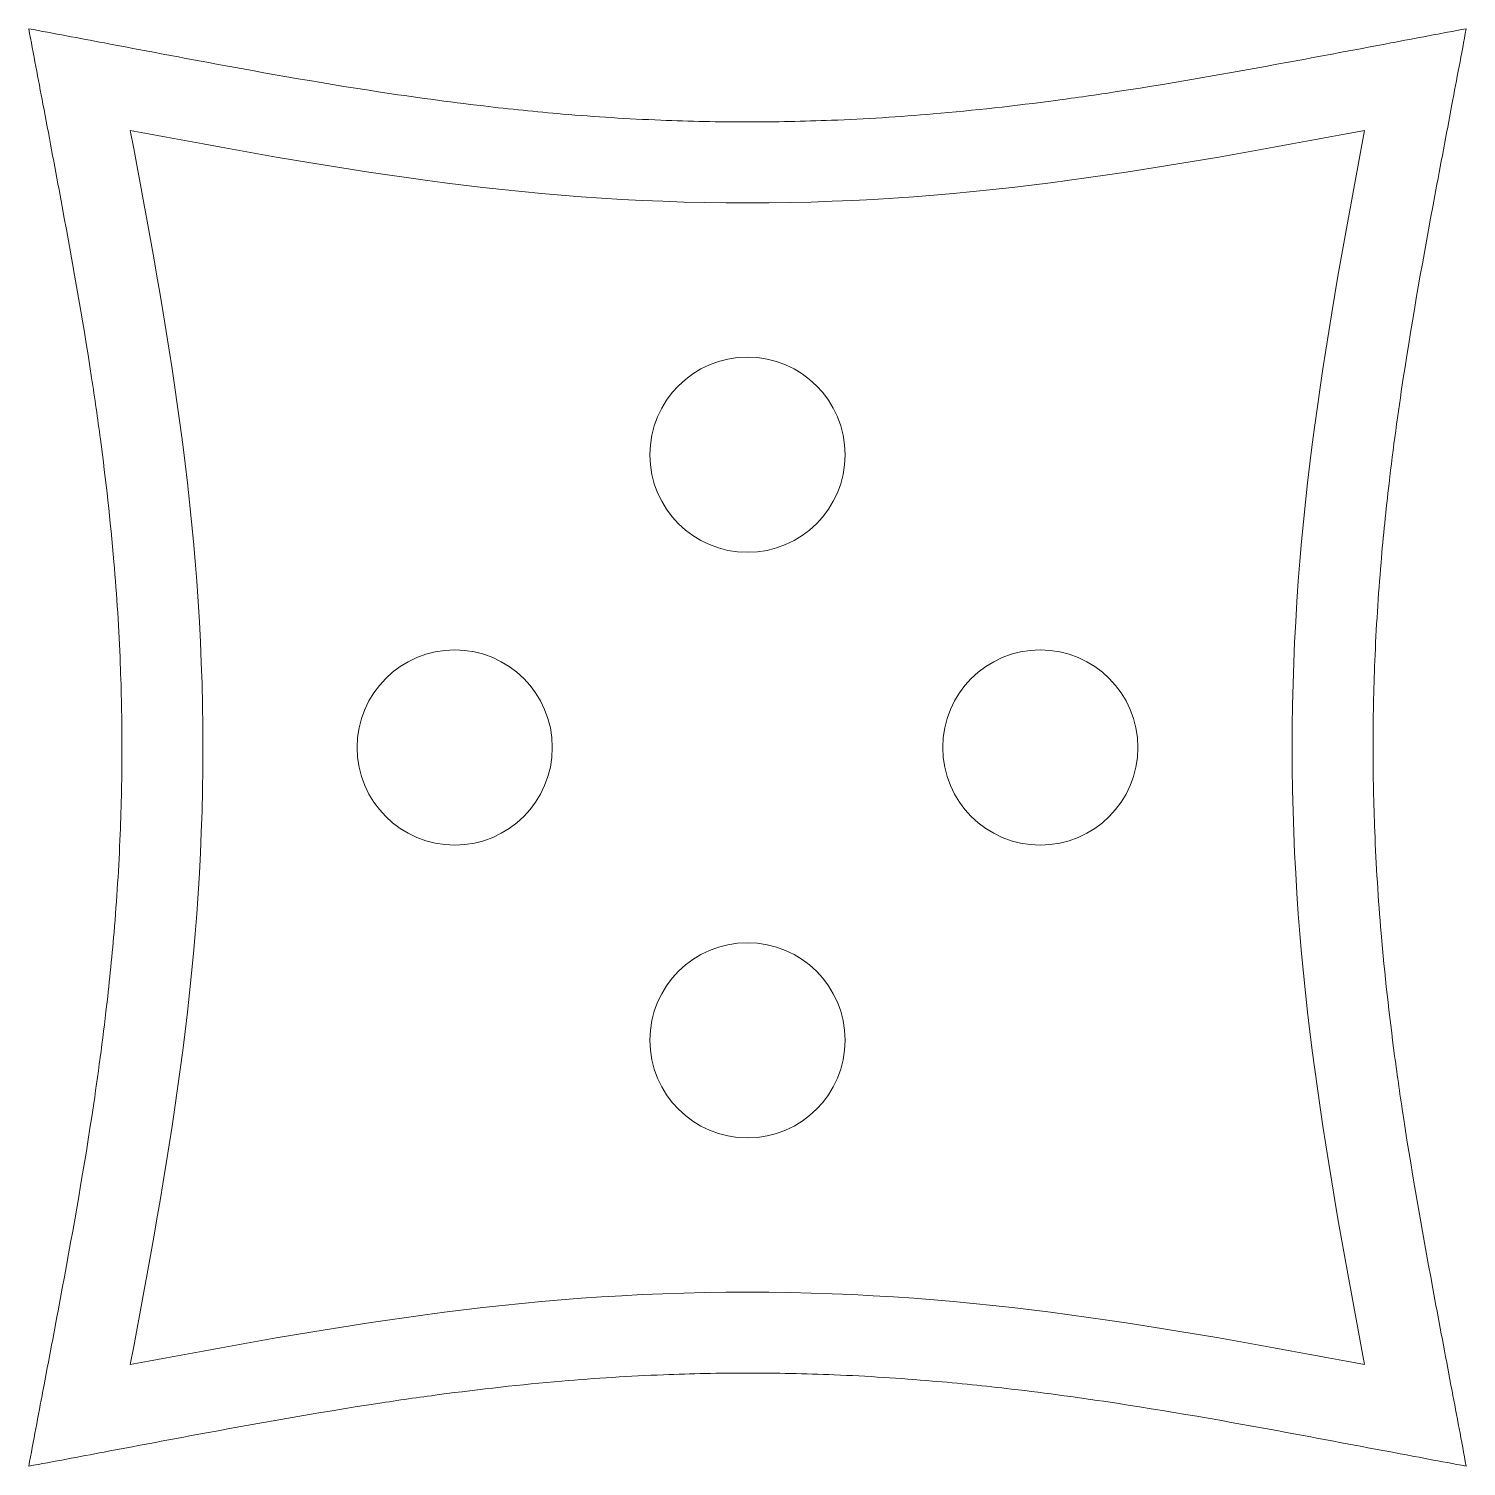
# Model space of a CAD drawing. Header units: millimetres. Extents: x 354 to 465, y 563 to 674.
import ezdxf

# ---------------------------------------------------------------- set-up
doc = ezdxf.new("R2010")
doc.units = ezdxf.units.MM

msp = doc.modelspace()

# ---------------------------------------------------------------- linework, layer by layer
at = {"color": 7, "linetype": 'Continuous', "lineweight": 18}
for centre in [(409.6, 641.06), (387.1, 618.56), (432.1, 618.56), (409.6, 596.06)]:
    msp.add_circle(centre, 7.5, dxfattribs=at)
at = {"color": 5, "linetype": 'Continuous', "lineweight": 0}
for points, knots in [([(354.36, 563.33), (354.73, 565.26), (355.31, 568.37), (356.12, 572.63), (357.44, 579.64), (358.97, 588.16), (360.26, 597.59), (361, 604.83), (361.43, 611.6), (361.57, 618.5), (361.43, 625.48), (360.93, 633.39), (360.11, 640.7), (358.76, 650.1), (357.43, 657.5), (356.12, 664.5), (355.31, 668.77), (354.73, 671.86), (354.36, 673.8)], [0, 0, 0, 0, 0.052943, 0.084895, 0.116847, 0.244629, 0.317678, 0.372517, 0.440299, 0.500164, 0.557867, 0.627968, 0.713127, 0.755666, 0.883291, 0.915209, 0.947126, 1, 1, 1, 1]), ([(354.36, 673.8), (356.3, 673.43), (359.41, 672.85), (363.67, 672.04), (370.68, 670.72), (379.2, 669.19), (388.63, 667.9), (395.87, 667.16), (402.64, 666.73), (409.54, 666.59), (416.52, 666.73), (424.42, 667.23), (431.74, 668.05), (441.14, 669.4), (448.54, 670.73), (455.54, 672.04), (459.8, 672.85), (462.9, 673.43), (464.83, 673.8)], [0, 0, 0, 0, 0.052943, 0.084895, 0.116847, 0.244629, 0.317678, 0.372517, 0.440299, 0.500164, 0.557867, 0.627968, 0.713127, 0.755666, 0.883291, 0.915209, 0.947126, 1, 1, 1, 1]), ([(464.83, 673.8), (464.47, 671.86), (463.88, 668.75), (463.08, 664.49), (461.76, 657.48), (460.23, 648.96), (458.94, 639.53), (458.2, 632.29), (457.77, 625.52), (457.63, 618.62), (457.77, 611.64), (458.27, 603.74), (459.09, 596.42), (460.44, 587.02), (461.77, 579.62), (463.08, 572.62), (463.89, 568.36), (464.47, 565.26), (464.83, 563.33)], [0, 0, 0, 0, 0.052943, 0.084895, 0.116847, 0.244629, 0.317678, 0.372517, 0.440299, 0.500164, 0.557867, 0.627968, 0.713127, 0.755666, 0.883291, 0.915209, 0.947126, 1, 1, 1, 1]), ([(362.17, 665.98), (377.05, 663.2), (391.93, 660.41), (427.27, 660.41), (442.14, 663.2), (457.02, 665.98)], [0, 0, 0, 0, 0.5, 0.5, 1, 1, 1, 1]), ([(362.17, 571.14), (364.96, 586.02), (367.75, 600.89), (367.75, 636.23), (364.96, 651.11), (362.17, 665.98)], [0, 0, 0, 0, 0.5, 0.5, 1, 1, 1, 1]), ([(457.02, 665.98), (454.24, 651.11), (451.45, 636.23), (451.45, 600.89), (454.24, 586.02), (457.02, 571.14)], [0, 0, 0, 0, 0.5, 0.5, 1, 1, 1, 1]), ([(457.02, 571.14), (442.14, 573.92), (427.27, 576.71), (391.93, 576.71), (377.05, 573.92), (362.17, 571.14)], [0, 0, 0, 0, 0.5, 0.5, 1, 1, 1, 1]), ([(464.83, 563.33), (462.9, 563.69), (459.79, 564.28), (455.53, 565.08), (448.52, 566.4), (440, 567.93), (430.57, 569.22), (423.33, 569.96), (416.56, 570.39), (409.66, 570.53), (402.68, 570.39), (394.77, 569.89), (387.46, 569.07), (378.06, 567.72), (370.66, 566.39), (363.66, 565.08), (359.39, 564.27), (356.3, 563.69), (354.36, 563.33)], [0, 0, 0, 0, 0.052943, 0.084895, 0.116847, 0.244629, 0.317678, 0.372517, 0.440299, 0.500164, 0.557867, 0.627968, 0.713127, 0.755666, 0.883291, 0.915209, 0.947126, 1, 1, 1, 1])]:
    msp.add_open_spline(points, degree=3, knots=knots, dxfattribs=at)

doc.saveas('drawing.dxf')
